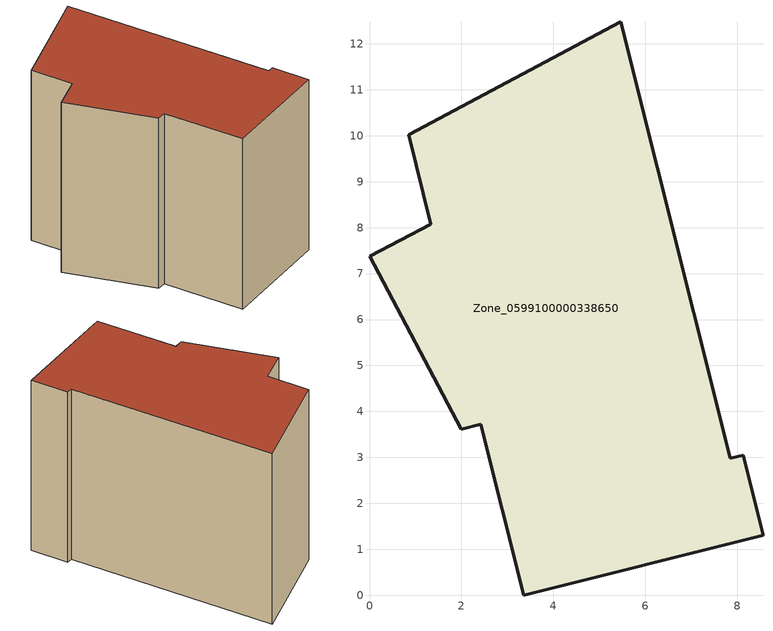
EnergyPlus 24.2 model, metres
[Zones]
Zone_0599100000338650
 floor ground (C_G): 8.13,3.05 8.56,1.31 3.35,0 2.42,3.72 2,3.61 0,7.38 1.33,8.07 0.85,10.02 5.46,12.48 7.85,2.98 z0
 wall outside (C_F): 1.33,8.07 0,7.38 2,3.61 2.42,3.72 3.35,0 8.56,1.31 8.13,3.05 7.85,2.98 5.46,12.48 0.85,10.02 1.33,8.07 z0:8.44
 roof outside (C_R): 7.85,2.98 5.46,12.48 0.85,10.02 1.33,8.07 0,7.38 2,3.61 2.42,3.72 3.35,0 8.56,1.31 8.13,3.05 z8.44
[BUILDING]
Pand.0599100000338650: North Axis=0; Terrain=City; Loads Convergence Tolerance Value=0.04; Temperature Convergence Tolerance Value=0.4; Solar Distribution=FullExterior; Maximum Number of Warmup Days=25; Minimum Number of Warmup Days=1
[Site:Location]
Rotterdam.The.Hague.AP_ZH_NLD Design_Conditions: Latitude=51.96; Longitude=4.45; Time Zone=1; Elevation=-4.5
[SITE:GROUNDTEMPERATURE:BUILDINGSURFACE]
18, 18, 18, 18, 18, 18, 18, 18, 18, 18, 18, 18
[MATERIAL] Thermal Absorptance=0.9; Solar Absorptance=0.7; Visible Absorptance=0.7
Name | Roughness | Thickness | Conductivity | Density | Specific Heat
G.TC.1992-2005 | MediumSmooth | 0.15 | 0.06 | 540 | 1210
F.TC.1992-2005 | Rough | 0.3 | 0.12 | 1920 | 840
R.TC.1992-2005 | MediumRough | 0.2 | 0.08 | 1500 | 1000
[CONSTRUCTION]
C_G: G.TC.1992-2005
C_F: F.TC.1992-2005
C_R: R.TC.1992-2005
[ZONE]
Zone_0599100000338650: Type=1; Multiplier=1; Ceiling Height=Autocalculate; Volume=Autocalculate; Floor Area=autocalculate; Part of Total Floor Area=Yes
[ZONEINFILTRATION:DESIGNFLOWRATE]
Infil_Zone_0599100000338650: Zone or ZoneList or Space or SpaceList=Zone_0599100000338650; Schedule=AlwaysOn; Design Flow Rate Calculation Method=Flow/Area; Flow Rate per Floor Area=0.0015; Constant Term Coefficient=1; Temperature Term Coefficient=0; Velocity Term Coefficient=0; Velocity Squared Term Coefficient=0
[HVACTEMPLATE:ZONE:IDEALLOADSAIRSYSTEM]
Zone_0599100000338650: Maximum Heating Supply Air Temperature=50; Minimum Cooling Supply Air Temperature=13; Maximum Heating Supply Air Humidity Ratio=0.0156; Minimum Cooling Supply Air Humidity Ratio=0.0077; Heating Limit=NoLimit; Cooling Limit=NoLimit; Dehumidification Control Type=ConstantSensibleHeatRatio; Cooling Sensible Heat Ratio=0.7; Dehumidification Setpoint=60; Humidification Control Type=None; Humidification Setpoint=30; Outdoor Air Method=None; Outdoor Air Flow Rate per Person=0.00944; Outdoor Air Flow Rate per Zone Floor Area=0; Outdoor Air Flow Rate per Zone=0; Demand Controlled Ventilation Type=None; Outdoor Air Economizer Type=NoEconomizer; Heat Recovery Type=None; Sensible Heat Recovery Effectiveness=0.7; Latent Heat Recovery Effectiveness=0.65
[ZONECONTROL:THERMOSTAT]
ThermostatControl_Zone_0599100000338650: Zone or ZoneList=Zone_0599100000338650; Control Type Schedule=DualSetpointControlType; Control 1=Thermostat_Zone_0599100000338650; Temperature Difference Between Cutout And Setpoint=0
[THERMOSTATSETPOINT:DUALSETPOINT]
Thermostat_Zone_0599100000338650: Heating Setpoint Temperature Schedule=HeatingSetpoint_Zone_0599100000338650; Cooling Setpoint Temperature Schedule=CoolingSetpoint_Zone_0599100000338650
[SCHEDULE:COMPACT]
HeatingSetpoint_Zone_0599100000338650: Through: 12/31, For: AllDays, Until: 24:00, 21
CoolingSetpoint_Zone_0599100000338650: Through: 12/31, For: AllDays, Until: 24:00, 24
DualSetpointControlType: Through: 12/31, For: AllDays, Until: 24:00, 4
AlwaysOn: Through: 12/31, For: AllDays, Until: 24:00, 1
